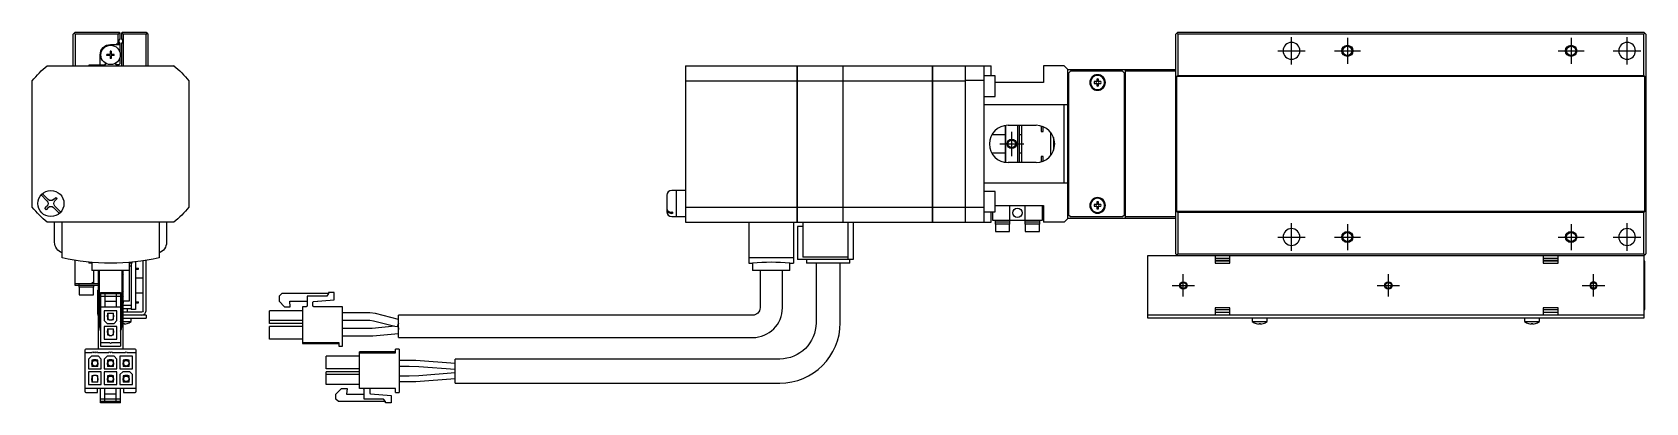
# Model space of a CAD drawing. Extents: x 0 to 883, y -8 to 250.
# Drawn here: x 450.5 to 883.2, y 76.8 to 176.3 of the extents above; entities that cross this region are included whole.
import ezdxf

# ---------------------------------------------------------------- set-up
doc = ezdxf.new("R2010")
doc.units = 0
doc.header["$LTSCALE"] = 0.5
doc.linetypes.add('CENTER', pattern=[50.8, 31.75, -6.35, 6.35, -6.35])
for name, color, linetype in [('MSM_CENTER', 1, 'CENTER'), ('MSM_CONTINUOUS', 7, 'CONTINUOUS'), ('MSM_NARROW', 5, 'CONTINUOUS')]:
    doc.layers.add(name, color=color, linetype=linetype)

msp = doc.modelspace()

# ---------------------------------------------------------------- linework, layer by layer
at = {"layer": 'MSM_CENTER'}
for p, q in [((788.22, 167.58), (788.22, 174.98)), ((803.22, 174.78), (803.22, 167.78)), ((863.22, 174.78), (863.22, 167.78)), ((878.22, 167.58), (878.22, 174.98)), ((784.52, 171.28), (791.92, 171.28)), ((799.72, 171.28), (806.72, 171.28)), ((859.72, 171.28), (866.72, 171.28)), ((874.52, 171.28), (881.92, 171.28)), ((713.22, 143.03), (713.22, 149.53)), ((709.97, 146.28), (716.47, 146.28)), ((784.52, 121.28), (791.92, 121.28)), ((788.22, 117.58), (788.22, 124.98)), ((799.72, 121.28), (806.72, 121.28)), ((803.22, 124.78), (803.22, 117.78)), ((859.72, 121.28), (866.72, 121.28)), ((863.22, 124.78), (863.22, 117.78)), ((874.52, 121.28), (881.92, 121.28)), ((878.22, 117.58), (878.22, 124.98)), ((756.22, 108.28), (762.22, 108.28)), ((759.22, 105.28), (759.22, 111.28)), ((811.22, 108.28), (817.22, 108.28)), ((814.22, 105.28), (814.22, 111.28)), ((866.22, 108.28), (872.22, 108.28)), ((869.22, 105.28), (869.22, 111.28))]:
    msp.add_line(p, q, dxfattribs=at)
at = {"layer": 'MSM_CONTINUOUS'}
for p, q in [((461.54, 175.78), (462.04, 176.28)), ((461.54, 167.28), (461.54, 175.78)), ((462.04, 175.78), (461.79, 176.03)), ((462.04, 176.28), (473.84, 176.28)), ((462.04, 175.78), (462.04, 167.28)), ((473.54, 175.78), (462.04, 175.78)), ((473.54, 173.48), (473.04, 172.98)), ((473.94, 176.18), (473.54, 175.78)), ((473.54, 173.48), (473.54, 175.78)), ((473.89, 172.98), (473.54, 173.48)), ((473.84, 176.28), (473.94, 176.18)), ((474.04, 176.08), (473.94, 176.18)), ((474.04, 176.08), (474.04, 174.54)), ((474.04, 173.22), (474.04, 170.89)), ((474.54, 176.08), (474.59, 176.13)), ((474.54, 174.54), (474.54, 176.08)), ((474.54, 167.28), (474.54, 173.22)), ((474.59, 176.13), (474.74, 176.28)), ((474.59, 176.13), (474.94, 175.78)), ((474.74, 176.28), (481.04, 176.28)), ((474.94, 175.78), (474.94, 167.28)), ((481.04, 175.78), (474.94, 175.78)), ((481.04, 176.28), (481.54, 175.78)), ((481.29, 176.03), (481.04, 175.78)), ((481.04, 167.28), (481.04, 175.78)), ((481.54, 175.78), (481.54, 167.28)), ((757.72, 176.28), (757.22, 175.78)), ((757.22, 116.78), (757.22, 175.78)), ((757.47, 176.03), (757.72, 175.78)), ((757.72, 176.28), (882.72, 176.28)), ((882.72, 175.78), (757.72, 175.78)), ((757.72, 175.78), (757.72, 164.68)), ((883.22, 175.78), (882.72, 176.28)), ((882.72, 175.78), (882.97, 176.03)), ((882.72, 164.68), (882.72, 175.78)), ((883.22, 175.78), (883.22, 116.78)), ((468.74, 167.48), (468.74, 170.18)), ((470.54, 170.03), (470.54, 170.32)), ((471.33, 170.32), (470.54, 170.32)), ((471.33, 170.03), (470.54, 170.03)), ((471.07, 170.32), (471.07, 170.03)), ((471.39, 171.18), (471.39, 170.38)), ((471.68, 171.18), (471.39, 171.18)), ((471.68, 170.65), (471.39, 170.65)), ((471.39, 169.97), (471.39, 169.18)), ((471.39, 169.71), (471.68, 169.71)), ((471.68, 169.18), (471.39, 169.18)), ((471.54, 172.98), (474.04, 172.98)), ((471.68, 171.18), (471.68, 170.38)), ((471.68, 169.97), (471.68, 169.18)), ((472.54, 170.32), (471.74, 170.32)), ((472.54, 170.03), (471.74, 170.03)), ((472.01, 170.32), (472.01, 170.03)), ((472.54, 170.03), (472.54, 170.32)), ((474.04, 169.46), (474.04, 167.78)), ((454.54, 167.28), (454.41, 167.15)), ((454.57, 167.28), (488.51, 167.28)), ((465.84, 167.48), (469.99, 167.48)), ((465.84, 167.28), (465.84, 167.48)), ((469.99, 167.48), (470.21, 167.85)), ((473, 167.62), (473.08, 167.48)), ((473.74, 167.48), (473.08, 167.48)), ((473.74, 167.48), (474.04, 167.78)), ((488.67, 167.15), (488.54, 167.28)), ((625.72, 167.28), (655.67, 167.28)), ((625.72, 167.28), (625.72, 125.28)), ((655.67, 125.28), (655.67, 167.28)), ((655.67, 167.23), (655.72, 167.23)), ((655.72, 167.28), (667.97, 167.28)), ((655.72, 125.28), (655.72, 167.28)), ((667.97, 125.28), (667.97, 167.28)), ((667.97, 167.23), (668.02, 167.23)), ((668.02, 167.28), (691.97, 167.28)), ((668.02, 125.28), (668.02, 167.28)), ((691.97, 125.28), (691.97, 167.28)), ((691.97, 167.23), (692.02, 167.23)), ((692.02, 167.28), (707.72, 167.28)), ((692.02, 125.28), (692.02, 167.28)), ((700.72, 167.28), (700.72, 125.28)), ((705.72, 167.28), (705.72, 125.28)), ((708.72, 164.53), (705.72, 164.53)), ((707.72, 164.53), (707.72, 167.28)), ((708.72, 159.03), (708.72, 164.53)), ((727.22, 167.28), (721.72, 167.28)), ((721.72, 167.28), (721.72, 162.78)), ((728.22, 166.28), (727.22, 167.28)), ((728.22, 166.28), (757.22, 166.28)), ((728.22, 126.28), (728.22, 166.28)), ((728.92, 165.78), (728.42, 165.28)), ((728.42, 165.28), (728.42, 127.28)), ((742.92, 165.78), (728.92, 165.78)), ((743.42, 165.28), (742.92, 165.78)), ((743.42, 127.28), (743.42, 165.28)), ((743.72, 126.28), (743.72, 166.28)), ((757.22, 165.78), (743.72, 165.78)), ((757.42, 164.38), (757.72, 164.68)), ((757.72, 164.68), (882.72, 164.68)), ((882.72, 164.68), (883.02, 164.38)), ((450.67, 163.41), (450.54, 163.28)), ((450.54, 129.31), (450.54, 163.25)), ((492.54, 163.28), (492.41, 163.41)), ((492.54, 163.25), (492.54, 129.31)), ((625.72, 163.25), (655.67, 163.25)), ((655.67, 162.99), (655.72, 162.99)), ((655.72, 163.25), (667.97, 163.25)), ((667.97, 162.99), (668.02, 162.99)), ((668.02, 163.25), (691.97, 163.25)), ((691.97, 162.99), (692.02, 162.99)), ((692.02, 163.25), (700.72, 163.25)), ((705.72, 163.28), (700.72, 163.28)), ((721.72, 162.78), (708.72, 162.78)), ((728.42, 160.53), (728.22, 160.53)), ((735.98, 163.02), (735.3, 163.02)), ((735.3, 162.54), (735.98, 162.54)), ((735.98, 163.7), (735.98, 163.02)), ((735.98, 162.54), (735.98, 161.86)), ((736.46, 163.02), (736.46, 163.7)), ((737.14, 163.02), (736.46, 163.02)), ((736.46, 162.54), (737.14, 162.54)), ((736.46, 161.86), (736.46, 162.54)), ((743.72, 160.53), (743.42, 160.53)), ((883.02, 164.38), (757.42, 164.38)), ((757.42, 164.38), (757.42, 128.18)), ((883.02, 128.18), (883.02, 164.38)), ((705.72, 159.03), (708.72, 159.03)), ((728.22, 156.78), (705.72, 156.78)), ((727.22, 135.78), (727.22, 156.78)), ((728.42, 156.28), (728.22, 156.28)), ((743.72, 160.03), (743.42, 160.03)), ((728.42, 153.78), (728.22, 153.78)), ((743.42, 154.53), (743.72, 154.53)), ((707.89, 148.78), (711.42, 148.78)), ((711.42, 151.21), (711.42, 141.34)), ((711.62, 141.31), (711.62, 151.24)), ((712.22, 151.28), (719.72, 151.28)), ((714.72, 151.28), (714.72, 141.28)), ((715.22, 151.28), (715.22, 141.28)), ((715.22, 148.78), (715.92, 148.78)), ((715.92, 141.28), (715.92, 151.28)), ((721.12, 151.08), (721.12, 149.61)), ((721.12, 149.63), (721.62, 149.63)), ((721.12, 149.61), (721.62, 149.61)), ((721.62, 149.61), (721.62, 150.9)), ((723.62, 149.41), (723.62, 143.15)), ((724.42, 147.98), (724.42, 144.57)), ((724.42, 147.53), (724.56, 147.53)), ((743.52, 151.28), (743.42, 151.28)), ((743.72, 151.08), (743.52, 151.28)), ((743.52, 141.28), (743.52, 151.28)), ((711.42, 143.78), (707.89, 143.78)), ((715.92, 143.78), (715.22, 143.78)), ((721.62, 142.94), (721.12, 142.94)), ((721.12, 142.94), (721.12, 141.48)), ((721.62, 142.93), (721.12, 142.93)), ((721.62, 141.65), (721.62, 142.94)), ((724.56, 145.03), (724.42, 145.03)), ((719.72, 141.28), (712.22, 141.28)), ((728.22, 138.78), (728.42, 138.78)), ((743.42, 141.28), (743.52, 141.28)), ((743.52, 141.28), (743.72, 141.48)), ((728.22, 135.78), (705.72, 135.78)), ((728.22, 136.28), (728.42, 136.28)), ((743.72, 138.03), (743.42, 138.03)), ((454.48, 130.98), (452.89, 132.57)), ((453.25, 132.92), (454.83, 131.34)), ((456.25, 131.34), (456.85, 131.94)), ((457.2, 131.59), (456.6, 130.98)), ((456.85, 131.94), (457.2, 131.59)), ((620.72, 132.48), (620.72, 128.08)), ((623.17, 133.78), (622.02, 133.78)), ((623.17, 133.78), (623.17, 126.78)), ((623.22, 133.73), (623.17, 133.73)), ((625.72, 133.78), (623.22, 133.78)), ((623.22, 133.78), (623.22, 126.78)), ((708.72, 133.53), (705.72, 133.53)), ((708.72, 128.03), (708.72, 133.53)), ((728.22, 132.03), (728.42, 132.03)), ((735.98, 130.02), (735.3, 130.02)), ((735.98, 130.7), (735.98, 130.02)), ((736.46, 130.02), (736.46, 130.7)), ((737.14, 130.02), (736.46, 130.02)), ((743.42, 132.53), (743.72, 132.53)), ((743.42, 132.03), (743.72, 132.03)), ((450.54, 129.28), (450.67, 129.15)), ((453.88, 128.97), (454.48, 129.57)), ((454.23, 128.62), (453.88, 128.97)), ((454.83, 129.22), (454.23, 128.62)), ((457.83, 127.63), (456.25, 129.22)), ((456.6, 129.57), (458.18, 127.99)), ((492.41, 129.15), (492.54, 129.28)), ((622.22, 127.99), (622.02, 127.99)), ((622.22, 127.63), (622.02, 127.63)), ((622.02, 126.78), (623.17, 126.78)), ((622.22, 127.99), (622.22, 127.63)), ((623.17, 126.83), (623.22, 126.83)), ((623.22, 126.78), (625.72, 126.78)), ((625.72, 129.31), (655.67, 129.31)), ((655.67, 129.56), (655.72, 129.56)), ((655.72, 129.31), (667.97, 129.31)), ((667.97, 129.56), (668.02, 129.56)), ((668.02, 129.31), (691.97, 129.31)), ((691.97, 129.56), (692.02, 129.56)), ((692.02, 129.31), (700.72, 129.31)), ((700.72, 129.28), (705.72, 129.28)), ((705.72, 128.03), (708.72, 128.03)), ((707.72, 125.28), (707.72, 128.03)), ((708.02, 128.03), (708.02, 125.78)), ((708.02, 125.78), (721.42, 125.78)), ((708.72, 129.78), (721.72, 129.78)), ((708.72, 125.78), (708.72, 124.78)), ((712.72, 124.78), (712.72, 129.78)), ((716.72, 129.78), (716.72, 124.78)), ((720.72, 124.78), (720.72, 125.78)), ((721.42, 125.78), (721.42, 129.78)), ((721.72, 129.78), (721.72, 125.28)), ((727.22, 125.28), (728.22, 126.28)), ((757.22, 126.28), (728.22, 126.28)), ((728.42, 127.28), (728.92, 126.78)), ((728.92, 126.78), (742.92, 126.78)), ((735.3, 129.54), (735.98, 129.54)), ((735.98, 129.54), (735.98, 128.86)), ((736.46, 129.54), (737.14, 129.54)), ((736.46, 128.86), (736.46, 129.54)), ((742.92, 126.78), (743.42, 127.28)), ((743.72, 126.78), (757.22, 126.78)), ((883.02, 128.18), (757.42, 128.18)), ((757.72, 127.88), (757.42, 128.18)), ((882.72, 127.88), (757.72, 127.88)), ((757.72, 127.88), (757.72, 116.78)), ((883.02, 128.18), (882.72, 127.88)), ((882.72, 116.78), (882.72, 127.88)), ((454.41, 125.41), (454.54, 125.28)), ((488.51, 125.28), (454.57, 125.28)), ((456.54, 119.86), (456.54, 125.28)), ((458.54, 115.71), (458.54, 125.28)), ((484.54, 125.28), (484.54, 115.71)), ((486.54, 125.28), (486.54, 119.86)), ((488.54, 125.28), (488.67, 125.41)), ((625.72, 125.28), (655.67, 125.28)), ((642.72, 125.28), (642.72, 114.28)), ((654.72, 125.28), (654.72, 114.28)), ((655.67, 125.33), (655.72, 125.33)), ((655.72, 125.28), (691.97, 125.28)), ((655.72, 124.08), (655.72, 115.28)), ((657.22, 124.08), (655.72, 124.08)), ((657.22, 125.28), (657.22, 115.88)), ((667.97, 125.33), (668.02, 125.33)), ((669.22, 125.28), (669.22, 115.28)), ((670.72, 125.28), (670.72, 115.28)), ((691.97, 125.33), (692.02, 125.33)), ((692.02, 125.28), (707.72, 125.28)), ((712.72, 125.28), (708.72, 125.28)), ((712.72, 124.78), (708.72, 124.78)), ((708.82, 124.78), (708.82, 122.78)), ((708.82, 122.78), (712.62, 122.78)), ((712.62, 122.78), (712.62, 124.78)), ((720.72, 125.28), (716.72, 125.28)), ((720.72, 124.78), (716.72, 124.78)), ((716.82, 124.78), (716.82, 122.78)), ((716.82, 122.78), (720.62, 122.78)), ((720.62, 122.78), (720.62, 124.78)), ((727.22, 125.28), (721.72, 125.28)), ((462.04, 108.28), (462.04, 115.04)), ((465.72, 114.57), (465.72, 114.28)), ((466.54, 114.28), (465.72, 114.28)), ((466.54, 114.49), (466.54, 112.28)), ((476.54, 114.49), (476.54, 104.03)), ((477.36, 114.28), (476.54, 114.28)), ((476.54, 113.53), (477.04, 113.53)), ((477.04, 114.28), (477.04, 101.78)), ((477.36, 114.28), (477.36, 114.57)), ((478.24, 114.66), (478.24, 101.78)), ((478.24, 112.9), (479.04, 112.9)), ((478.24, 112.65), (479.04, 112.65)), ((479.04, 112.65), (479.04, 112.9)), ((480.24, 101.48), (480.24, 114.92)), ((481.04, 101.48), (481.04, 115.04)), ((654.72, 115.71), (642.72, 115.71)), ((642.72, 114.28), (643.72, 114.28)), ((643.72, 114.28), (643.72, 112.28)), ((653.72, 112.28), (653.72, 114.28)), ((653.72, 114.28), (654.72, 114.28)), ((670.72, 115.28), (655.72, 115.28)), ((669.22, 115.88), (657.22, 115.88)), ((658.15, 115.28), (658.15, 114.28)), ((669.79, 114.28), (658.15, 114.28)), ((660.72, 114.28), (660.72, 98.28)), ((667.22, 98.28), (667.22, 114.28)), ((669.79, 114.28), (669.79, 115.28)), ((749.72, 116.28), (882.72, 116.28)), ((749.72, 99.48), (749.72, 116.28)), ((757.22, 116.78), (757.72, 116.28)), ((757.72, 116.78), (757.47, 116.53)), ((757.72, 116.78), (882.72, 116.78)), ((767.72, 116.28), (767.72, 114.28)), ((768.67, 115.48), (767.72, 115.48)), ((771.72, 114.98), (767.72, 114.98)), ((771.72, 114.78), (767.72, 114.78)), ((767.72, 114.28), (771.72, 114.28)), ((770.78, 115.48), (768.67, 115.48)), ((771.72, 115.48), (770.78, 115.48)), ((771.72, 114.28), (771.72, 116.28)), ((855.72, 116.28), (855.72, 114.28)), ((856.67, 115.48), (855.72, 115.48)), ((859.72, 114.98), (855.72, 114.98)), ((859.72, 114.78), (855.72, 114.78)), ((855.72, 114.28), (859.72, 114.28)), ((858.78, 115.48), (856.67, 115.48)), ((859.72, 115.48), (858.78, 115.48)), ((859.72, 114.28), (859.72, 116.28)), ((882.72, 116.28), (883.22, 116.78)), ((882.97, 116.53), (882.72, 116.78)), ((882.72, 116.28), (882.72, 99.48)), ((883.02, 114.78), (882.72, 114.78)), ((883.02, 101.78), (883.02, 114.78)), ((462.04, 108.78), (468.29, 108.78)), ((468.29, 108.28), (462.04, 108.28)), ((463.04, 108.78), (463.04, 107.78)), ((476.54, 112.28), (466.54, 112.28)), ((467.04, 109.28), (466.54, 108.78)), ((467.04, 108.78), (467.04, 112.28)), ((467.04, 107.78), (467.04, 108.28)), ((468.29, 91.18), (468.29, 112.28)), ((468.54, 97.28), (468.54, 112.28)), ((474.54, 112.28), (474.54, 97.28)), ((474.79, 112.28), (474.79, 91.18)), ((480.24, 110.28), (478.24, 110.28)), ((653.72, 112.28), (643.72, 112.28)), ((645.72, 112.28), (645.72, 102.28)), ((651.72, 102.28), (651.72, 112.28)), ((467.04, 107.78), (463.04, 107.78)), ((463.14, 107.78), (463.14, 105.78)), ((463.14, 105.78), (466.94, 105.78)), ((466.94, 105.78), (466.94, 107.78)), ((468.04, 106.98), (468.29, 106.98)), ((468.04, 106.98), (468.04, 100.68)), ((468.84, 106.38), (468.84, 91.98)), ((468.84, 106.38), (474.24, 106.38)), ((468.84, 106.08), (474.24, 106.08)), ((468.84, 105.38), (474.24, 105.38)), ((470.04, 106.08), (470.04, 102.58)), ((470.04, 104.08), (473.04, 104.08)), ((473.04, 106.08), (473.04, 102.58)), ((474.24, 106.38), (474.24, 91.98)), ((476.54, 104.03), (474.89, 104.03)), ((474.89, 104.03), (474.89, 103.53)), ((478.24, 106.28), (480.24, 106.28)), ((478.24, 103.9), (479.04, 103.9)), ((479.04, 103.65), (479.04, 103.9)), ((517.42, 106.08), (516.72, 105.38)), ((516.72, 105.38), (516.72, 104.08)), ((516.72, 104.08), (518.22, 102.58)), ((516.72, 104.08), (518.22, 102.58)), ((530.02, 106.08), (517.42, 106.08)), ((519.59, 104.08), (524.27, 104.08)), ((519.72, 102.58), (519.59, 104.08)), ((519.59, 104.08), (524.27, 104.08)), ((529.52, 105.38), (524.27, 105.38)), ((524.27, 105.38), (524.27, 102.88)), ((525.95, 103.98), (531.52, 104.46)), ((525.95, 103.98), (531.52, 104.46)), ((525.95, 103.98), (527.11, 104.08)), ((525.95, 103.98), (527.11, 104.08)), ((527.11, 104.08), (527.11, 104.08)), ((530.02, 106.08), (529.52, 105.38)), ((531.52, 106.38), (530.02, 106.38)), ((530.02, 106.38), (530.02, 106.08)), ((531.52, 104.46), (531.52, 106.38)), ((468.84, 102.58), (474.24, 102.58)), ((473.24, 101.48), (469.84, 101.48)), ((469.84, 101.48), (469.84, 98.83)), ((470.79, 100.33), (470.64, 100.33)), ((470.64, 100.33), (470.64, 99.83)), ((470.64, 99.83), (470.79, 99.83)), ((470.74, 100.83), (472.34, 100.83)), ((470.74, 100.83), (470.74, 100.33)), ((470.74, 99.83), (470.74, 99.18)), ((470.79, 100.83), (470.79, 99.45)), ((472.29, 99.45), (472.29, 100.83)), ((472.29, 100.33), (472.44, 100.33)), ((472.29, 99.83), (472.44, 99.83)), ((472.34, 100.33), (472.34, 100.83)), ((472.34, 99.18), (472.34, 99.83)), ((472.44, 99.83), (472.44, 100.33)), ((473.24, 98.83), (473.24, 101.48)), ((474.89, 103.53), (474.79, 103.53)), ((474.79, 103.03), (477.04, 103.03)), ((477.04, 102.03), (474.79, 102.03)), ((479.84, 101.08), (474.79, 101.08)), ((481.04, 100.28), (474.79, 100.28)), ((476.04, 101.08), (476.04, 102.03)), ((478.24, 101.78), (477.04, 101.78)), ((478.24, 103.65), (479.04, 103.65)), ((481.04, 100.28), (481.04, 99.48)), ((514.12, 98.08), (514.12, 101.48)), ((523.02, 101.48), (514.12, 101.48)), ((518.22, 102.58), (519.72, 102.58)), ((518.22, 102.58), (519.72, 102.58)), ((523.02, 102.58), (523.02, 92.98)), ((523.97, 102.58), (523.02, 102.58)), ((525.77, 102.88), (525.77, 103.78)), ((533.72, 102.58), (526.07, 102.58)), ((533.72, 91.98), (533.72, 102.58)), ((541.08, 100.95), (533.72, 100.95)), ((542.59, 100.76), (541.08, 100.95)), ((548.72, 99.16), (542.59, 100.76)), ((643.72, 100.28), (548.72, 100.28)), ((548.72, 94.28), (548.72, 100.28)), ((882.72, 100.28), (749.72, 100.28)), ((771.72, 102.28), (767.72, 102.28)), ((767.72, 102.28), (767.72, 100.28)), ((767.72, 101.78), (771.72, 101.78)), ((767.72, 101.08), (771.72, 101.08)), ((771.72, 100.28), (771.72, 102.28)), ((855.72, 102.28), (855.72, 100.28)), ((859.72, 102.28), (855.72, 102.28)), ((855.72, 101.78), (859.72, 101.78)), ((855.72, 101.08), (859.72, 101.08)), ((859.72, 100.28), (859.72, 102.28)), ((882.72, 101.78), (883.02, 101.78)), ((469.84, 98.83), (470.59, 98.08)), ((473.24, 97.28), (469.84, 97.28)), ((469.84, 97.28), (469.84, 93.88)), ((470.59, 98.08), (472.49, 98.08)), ((470.79, 96.13), (470.64, 96.13)), ((470.64, 96.13), (470.64, 95.63)), ((470.64, 95.63), (470.79, 95.63)), ((470.74, 99.18), (471.06, 99.18)), ((470.74, 96.63), (470.74, 96.13)), ((470.74, 96.63), (472.34, 96.63)), ((470.74, 95.63), (470.74, 94.98)), ((470.79, 99.45), (471.16, 99.08)), ((470.79, 96.63), (470.79, 95.25)), ((470.79, 95.25), (471.16, 94.88)), ((471.16, 99.08), (471.91, 99.08)), ((471.91, 99.08), (472.29, 99.45)), ((471.91, 94.88), (472.29, 95.25)), ((472.01, 99.18), (472.34, 99.18)), ((472.29, 95.25), (472.29, 96.63)), ((472.29, 96.13), (472.44, 96.13)), ((472.29, 95.63), (472.44, 95.63)), ((472.34, 96.13), (472.34, 96.63)), ((472.34, 94.98), (472.34, 95.63)), ((472.44, 95.63), (472.44, 96.13)), ((472.49, 98.08), (473.24, 98.83)), ((473.24, 93.88), (473.24, 97.28)), ((474.79, 99.48), (481.04, 99.48)), ((474.79, 98.58), (477.04, 98.58)), ((474.84, 97.89), (474.84, 98.02)), ((474.84, 98.02), (475.24, 98.02)), ((475.24, 98.02), (475.24, 97.89)), ((475.97, 98.02), (475.99, 98.02)), ((477.04, 98.58), (477.04, 99.48)), ((523.02, 98.83), (514.12, 98.83)), ((523.02, 98.08), (514.12, 98.08)), ((523.02, 98.08), (514.12, 98.08)), ((523.02, 97.28), (514.12, 97.28)), ((514.12, 93.88), (514.12, 97.28)), ((533.72, 98.95), (541.08, 98.95)), ((541.63, 96.75), (533.72, 96.75)), ((541.08, 98.95), (542.09, 98.82)), ((541.72, 96.76), (541.63, 96.75)), ((547.78, 97.34), (541.72, 96.76)), ((541.91, 94.77), (548.72, 95.42)), ((542.09, 98.82), (547.78, 97.34)), ((547.78, 97.34), (548.5, 97.28)), ((548.72, 98.13), (548.5, 97.28)), ((548.5, 97.28), (548.54, 97.41)), ((548.54, 97.41), (548.5, 97.28)), ((548.54, 97.41), (548.72, 98.13)), ((548.63, 97.42), (548.54, 97.41)), ((548.63, 97.42), (548.72, 96.43)), ((882.72, 99.48), (749.72, 99.48)), ((777.72, 99.48), (777.72, 98.58)), ((777.72, 98.58), (781.72, 98.58)), ((778.77, 98.02), (778.79, 98.02)), ((779.52, 97.89), (779.52, 98.02)), ((779.52, 98.02), (779.92, 98.02)), ((779.92, 98.02), (779.92, 97.89)), ((780.65, 98.02), (780.67, 98.02)), ((781.72, 98.58), (781.72, 99.48)), ((850.72, 99.48), (850.72, 98.58)), ((850.72, 98.58), (854.72, 98.58)), ((851.77, 98.02), (851.79, 98.02)), ((852.52, 97.89), (852.52, 98.02)), ((852.52, 98.02), (852.92, 98.02)), ((852.92, 98.02), (852.92, 97.89)), ((853.65, 98.02), (853.67, 98.02)), ((854.72, 98.58), (854.72, 99.48)), ((464.64, 90.88), (464.64, 79.88)), ((478.14, 91.18), (464.94, 91.18)), ((468.84, 92.98), (471.29, 92.98)), ((468.84, 91.98), (474.24, 91.98)), ((469.84, 93.88), (473.24, 93.88)), ((470.74, 94.98), (471.06, 94.98)), ((471.16, 94.88), (471.91, 94.88)), ((471.79, 92.98), (474.24, 92.98)), ((472.01, 94.98), (472.34, 94.98)), ((478.44, 79.88), (478.44, 90.88)), ((523.02, 93.88), (514.12, 93.88)), ((523.02, 93.88), (514.12, 93.88)), ((523.02, 92.98), (523.02, 92.73)), ((523.02, 92.98), (532.72, 92.98)), ((523.02, 92.98), (532.72, 92.98)), ((523.02, 92.73), (532.72, 92.73)), ((532.72, 92.98), (532.72, 91.98)), ((532.72, 91.98), (533.72, 91.98)), ((532.72, 91.98), (533.72, 91.98)), ((533.72, 94.75), (541.63, 94.75)), ((541.63, 94.75), (541.91, 94.77)), ((548.97, 91.18), (547.97, 91.18)), ((547.97, 90.18), (547.97, 91.18)), ((548.72, 94.28), (643.72, 94.28)), ((548.97, 91.18), (548.97, 79.58)), ((466.54, 90.18), (464.64, 90.18)), ((466.39, 89.28), (465.64, 88.53)), ((465.64, 88.53), (465.64, 85.88)), ((468.29, 89.28), (466.39, 89.28)), ((466.44, 87.53), (466.44, 87.03)), ((466.59, 87.53), (466.44, 87.53)), ((466.44, 87.03), (466.59, 87.03)), ((466.54, 88.18), (466.54, 87.53)), ((466.86, 88.18), (466.54, 88.18)), ((466.54, 87.03), (466.54, 86.53)), ((466.96, 88.28), (466.59, 87.9)), ((466.59, 87.9), (466.59, 86.53)), ((467.71, 88.28), (466.96, 88.28)), ((467.09, 90.18), (467.04, 90.18)), ((467.65, 86.53), (467.13, 86.68)), ((467.55, 88.12), (468, 87.99)), ((467.64, 90.18), (467.59, 90.18)), ((468.09, 87.9), (467.71, 88.28)), ((468.14, 88.18), (467.81, 88.18)), ((468.09, 86.53), (468.09, 87.9)), ((468.24, 87.53), (468.09, 87.53)), ((468.24, 87.03), (468.09, 87.03)), ((471.01, 90.18), (468.14, 90.18)), ((468.14, 87.53), (468.14, 88.18)), ((468.14, 86.53), (468.14, 87.03)), ((468.24, 87.03), (468.24, 87.53)), ((469.04, 88.53), (468.29, 89.28)), ((469.04, 85.88), (469.04, 88.53)), ((470.59, 89.28), (469.84, 88.53)), ((469.84, 88.53), (469.84, 85.88)), ((472.49, 89.28), (470.59, 89.28)), ((470.64, 87.53), (470.64, 87.03)), ((470.79, 87.53), (470.64, 87.53)), ((470.64, 87.03), (470.79, 87.03)), ((470.74, 88.18), (470.74, 87.53)), ((471.06, 88.18), (470.74, 88.18)), ((470.74, 87.03), (470.74, 86.53)), ((471.06, 88.18), (470.79, 87.9)), ((470.79, 87.9), (470.79, 86.53)), ((470.79, 86.53), (470.79, 86.61)), ((471.16, 88.28), (471.06, 88.18)), ((471.91, 88.28), (471.16, 88.28)), ((471.56, 90.18), (471.51, 90.18)), ((472.01, 88.18), (471.91, 88.28)), ((472.29, 87.9), (472.01, 88.18)), ((472.34, 88.18), (472.01, 88.18)), ((475.49, 90.18), (472.06, 90.18)), ((472.28, 86.53), (472.29, 86.61)), ((472.29, 86.53), (472.29, 87.9)), ((472.44, 87.53), (472.29, 87.53)), ((472.44, 87.03), (472.29, 87.03)), ((472.34, 87.53), (472.34, 88.18)), ((472.34, 86.53), (472.34, 87.03)), ((472.44, 87.03), (472.44, 87.53)), ((473.24, 88.53), (472.49, 89.28)), ((473.24, 85.88), (473.24, 88.53)), ((474.04, 89.28), (474.04, 85.88)), ((477.44, 89.28), (474.04, 89.28)), ((474.84, 87.53), (474.84, 87.03)), ((474.99, 87.53), (474.84, 87.53)), ((474.84, 87.03), (474.99, 87.03)), ((474.94, 88.18), (474.94, 87.53)), ((475.26, 88.18), (474.94, 88.18)), ((474.94, 87.03), (474.94, 86.53)), ((475.26, 88.18), (474.99, 87.9)), ((474.99, 87.9), (474.99, 86.53)), ((475.53, 88.12), (475.07, 87.99)), ((475.36, 88.28), (475.26, 88.18)), ((476.11, 88.28), (475.36, 88.28)), ((475.43, 86.53), (475.95, 86.68)), ((478.44, 90.18), (475.99, 90.18)), ((476.49, 87.9), (476.11, 88.28)), ((476.54, 88.18), (476.21, 88.18)), ((476.49, 86.53), (476.49, 87.9)), ((476.64, 87.53), (476.49, 87.53)), ((476.64, 87.03), (476.49, 87.03)), ((476.54, 87.53), (476.54, 88.18)), ((476.54, 86.53), (476.54, 87.03)), ((476.64, 87.03), (476.64, 87.53)), ((477.44, 85.88), (477.44, 89.28)), ((538.27, 89.28), (529.37, 89.28)), ((529.37, 85.88), (529.37, 89.28)), ((547.97, 90.43), (538.27, 90.43)), ((538.27, 80.58), (538.27, 90.43)), ((538.27, 90.18), (547.97, 90.18)), ((552.57, 88.15), (548.97, 88.15)), ((548.97, 86.65), (551.6, 86.65)), ((551.6, 86.65), (554.23, 86.55)), ((563.97, 87.28), (553.43, 88.12)), ((554.23, 86.55), (563.91, 85.78)), ((650.97, 88.53), (563.97, 88.53)), ((563.97, 82.03), (563.97, 88.53)), ((465.64, 85.88), (469.04, 85.88)), ((469.04, 85.08), (465.64, 85.08)), ((465.64, 85.08), (465.64, 81.68)), ((466.59, 83.33), (466.44, 83.33)), ((466.44, 83.33), (466.44, 82.83)), ((466.44, 82.83), (466.59, 82.83)), ((468.14, 86.53), (466.54, 86.53)), ((466.54, 83.98), (466.54, 83.33)), ((466.86, 83.98), (466.54, 83.98)), ((466.54, 82.83), (466.54, 82.33)), ((468.14, 82.33), (466.54, 82.33)), ((466.96, 84.08), (466.59, 83.7)), ((466.59, 83.7), (466.59, 82.33)), ((467.71, 84.08), (466.96, 84.08)), ((468.09, 83.7), (467.71, 84.08)), ((468.14, 83.98), (467.81, 83.98)), ((468.09, 82.33), (468.09, 83.7)), ((468.24, 83.33), (468.09, 83.33)), ((468.24, 82.83), (468.09, 82.83)), ((468.14, 83.33), (468.14, 83.98)), ((468.14, 82.33), (468.14, 82.83)), ((468.24, 82.83), (468.24, 83.33)), ((469.04, 81.68), (469.04, 85.08)), ((469.84, 85.88), (473.24, 85.88)), ((469.84, 85.08), (469.84, 81.68)), ((473.24, 85.08), (469.84, 85.08)), ((470.64, 83.33), (470.64, 82.83)), ((470.79, 83.33), (470.64, 83.33)), ((470.64, 82.83), (470.79, 82.83)), ((472.34, 86.53), (470.74, 86.53)), ((470.74, 83.98), (470.74, 83.33)), ((471.06, 83.98), (470.74, 83.98)), ((470.74, 82.83), (470.74, 82.33)), ((472.34, 82.33), (470.74, 82.33)), ((471.16, 84.08), (470.79, 83.7)), ((470.79, 83.7), (470.79, 82.33)), ((471.91, 84.08), (471.16, 84.08)), ((472.29, 83.7), (471.91, 84.08)), ((472.34, 83.98), (472.01, 83.98)), ((472.29, 82.33), (472.29, 83.7)), ((472.44, 83.33), (472.29, 83.33)), ((472.44, 82.83), (472.29, 82.83)), ((472.34, 83.33), (472.34, 83.98)), ((472.34, 82.33), (472.34, 82.83)), ((472.44, 82.83), (472.44, 83.33)), ((473.24, 81.68), (473.24, 85.08)), ((474.04, 85.88), (477.44, 85.88)), ((474.79, 85.08), (474.04, 84.33)), ((474.04, 84.33), (474.04, 81.68)), ((476.69, 85.08), (474.79, 85.08)), ((474.84, 83.33), (474.84, 82.83)), ((474.99, 83.33), (474.84, 83.33)), ((474.84, 82.83), (474.99, 82.83)), ((476.54, 86.53), (474.94, 86.53)), ((474.94, 83.98), (474.94, 83.33)), ((475.26, 83.98), (474.94, 83.98)), ((474.94, 82.83), (474.94, 82.33)), ((476.54, 82.33), (474.94, 82.33)), ((475.36, 84.08), (474.99, 83.7)), ((474.99, 83.7), (474.99, 82.33)), ((474.99, 82.63), (475.54, 82.48)), ((476.11, 84.08), (475.36, 84.08)), ((475.94, 83.93), (475.39, 84.08)), ((476.49, 83.7), (476.11, 84.08)), ((476.54, 83.98), (476.21, 83.98)), ((476.49, 82.33), (476.49, 83.7)), ((476.64, 83.33), (476.49, 83.33)), ((476.64, 82.83), (476.49, 82.83)), ((476.54, 83.33), (476.54, 83.98)), ((476.54, 82.33), (476.54, 82.83)), ((476.64, 82.83), (476.64, 83.33)), ((477.44, 84.33), (476.69, 85.08)), ((477.44, 81.68), (477.44, 84.33)), ((538.27, 85.88), (529.37, 85.88)), ((538.27, 85.08), (529.37, 85.08)), ((529.37, 81.68), (529.37, 85.08)), ((538.27, 84.33), (529.37, 84.33)), ((551.61, 83.95), (548.97, 83.95)), ((548.97, 82.45), (552.6, 82.45)), ((554.23, 84.05), (551.61, 83.95)), ((553.4, 82.48), (563.97, 83.28)), ((563.92, 84.78), (554.23, 84.05)), ((478.44, 80.58), (464.64, 80.58)), ((464.94, 79.58), (468.04, 79.58)), ((465.64, 81.68), (469.04, 81.68)), ((468.04, 79.58), (468.04, 80.58)), ((468.84, 76.78), (468.84, 80.58)), ((469.84, 81.68), (473.24, 81.68)), ((470.04, 77.08), (470.04, 80.58)), ((473.04, 79.08), (470.04, 79.08)), ((473.04, 77.08), (473.04, 80.58)), ((474.04, 81.68), (477.44, 81.68)), ((474.24, 76.78), (474.24, 80.58)), ((475.04, 80.58), (475.04, 79.58)), ((475.04, 79.58), (478.14, 79.58)), ((538.27, 81.68), (529.37, 81.68)), ((531.97, 79.08), (533.47, 80.58)), ((531.97, 77.78), (531.97, 79.08)), ((533.47, 80.58), (534.97, 80.58)), ((534.97, 80.58), (534.84, 79.08)), ((534.84, 79.08), (539.52, 79.08)), ((547.97, 80.58), (538.27, 80.58)), ((539.52, 77.78), (539.52, 80.28)), ((541.02, 80.28), (541.02, 79.38)), ((541.2, 79.18), (546.77, 78.69)), ((546.77, 78.69), (546.77, 76.78)), ((547.97, 79.58), (547.97, 80.58)), ((547.97, 79.58), (548.97, 79.58)), ((563.97, 82.03), (650.97, 82.03)), ((474.24, 77.78), (468.84, 77.78)), ((474.24, 77.08), (468.84, 77.08)), ((474.24, 76.78), (468.84, 76.78)), ((532.67, 77.08), (531.97, 77.78)), ((545.27, 77.08), (532.67, 77.08)), ((544.77, 77.78), (539.52, 77.78)), ((545.27, 77.08), (544.77, 77.78)), ((545.27, 76.78), (545.27, 77.08)), ((546.77, 76.78), (545.27, 76.78))]:
    msp.add_line(p, q, dxfattribs=at)
at = {"layer": 'MSM_CONTINUOUS', "extrusion": (0, 0, -1)}
for centre, radius in [((-788.22, 171.28), 2.25), ((-878.22, 171.28), 2.25), ((-736.22, 162.78), 2.1), ((-736.22, 162.78), 1.9), ((-736.22, 129.78), 2.1), ((-736.22, 129.78), 1.9), ((-788.22, 121.28), 2.25), ((-878.22, 121.28), 2.25)]:
    msp.add_circle(centre, radius, dxfattribs=at)
at = {"layer": 'MSM_CONTINUOUS'}
for centre, radius in [((471.54, 170.18), 2.6), ((803.22, 171.28), 1.23), ((863.22, 171.28), 1.23), ((713.22, 146.28), 1.01), ((455.54, 130.28), 3.5), ((714.72, 127.78), 1.25), ((803.22, 121.28), 1.23), ((863.22, 121.28), 1.23), ((759.22, 108.28), 0.783), ((814.22, 108.28), 0.783), ((869.22, 108.28), 0.783), ((467.34, 87.4), 0.75), ((471.54, 87.4), 0.75), ((475.74, 87.4), 0.75), ((471.54, 83.2), 0.75), ((475.74, 83.2), 0.75)]:
    msp.add_circle(centre, radius, dxfattribs=at)
for centre, radius, start, end in [((474.79, 173.88), 1, 138.5904, 221.4096), ((473.79, 173.88), 1, 318.5904, 41.4096), ((471.54, 166.98), 1.59, 143.8028, 169.1069), ((471.54, 166.98), 1.59, 10.8931, 36.1972), ((736.22, 162.78), 0.95, 165.3667, 194.6333), ((736.22, 162.78), 0.365, 138.8496, 221.1504), ((736.22, 162.78), 0.95, 75.3667, 104.6333), ((736.22, 162.78), 0.365, 48.8496, 131.1504), ((736.22, 162.78), 0.365, 228.8496, 311.1504), ((736.22, 162.78), 0.95, 255.3667, 284.6333), ((736.22, 162.78), 0.365, 318.8496, 41.1504), ((736.22, 162.78), 0.95, 345.3667, 14.6333), ((712.22, 146.28), 5, 90, 270), ((719.72, 146.28), 5, 270, 90), ((622.02, 132.48), 1.3, 90, 180), ((736.22, 129.78), 0.95, 165.3667, 194.6333), ((736.22, 129.78), 0.365, 138.8496, 221.1504), ((736.22, 129.78), 0.95, 75.3667, 104.6333), ((736.22, 129.78), 0.365, 48.8496, 131.1504), ((736.22, 129.78), 0.365, 318.8496, 41.1504), ((736.22, 129.78), 0.95, 345.3667, 14.6333), ((621.47, 128.58), 0.751, 181.7681, 218.8955), ((622.02, 128.08), 1.3, 180, 270), ((621.48, 128.93), 0.754, 185.8166, 221.8939), ((621.94, 129.04), 1.41, 221.3743, 272.8178), ((621.93, 129.37), 1.39, 222.8199, 273.04), ((736.22, 129.78), 0.365, 228.8496, 311.1504), ((736.22, 129.78), 0.95, 255.3667, 284.6333), ((648.72, 54.49), 60, 85.2198, 94.7802), ((525.97, 103.78), 0.2, 95, 180), ((525.97, 103.78), 0.2, 95, 180), ((469.24, 100.68), 1.2, 180, 217.6585), ((479.84, 101.48), 1.2, 270, 0), ((643.72, 102.28), 8, 270, 0), ((471.54, 97.28), 3, 154.1588, 205.8426), ((471.54, 97.28), 3, 334.1588, 25.8426), ((475.04, 101.08), 3.19, 265.5104, 266.4096), ((475.04, 101.08), 3.19, 273.5904, 286.9053), ((475.04, 101.08), 3.2, 287.27, 308.6822), ((650.97, 98.28), 16.25, 270, 0), ((779.72, 101.08), 3.2, 231.3178, 252.73), ((779.72, 101.08), 3.19, 253.0947, 266.4096), ((779.72, 101.08), 3.19, 273.5904, 286.9053), ((779.72, 101.08), 3.2, 287.27, 308.6822), ((852.72, 101.08), 3.2, 231.3178, 252.73), ((852.72, 101.08), 3.19, 253.0947, 266.4096), ((852.72, 101.08), 3.19, 273.5904, 286.9053), ((852.72, 101.08), 3.2, 287.27, 308.6822), ((464.94, 90.88), 0.3, 90, 180), ((478.14, 90.88), 0.3, 0, 90), ((552.57, 77.4), 10.75, 85.452, 90), ((552.6, 93.2), 10.75, 270, 274.2892), ((563.91, 85.86), 0.0827, 272.1335, 319.1768), ((563.91, 84.7), 0.079, 42.4898, 88.4368), ((464.94, 79.88), 0.3, 180, 270), ((478.14, 79.88), 0.3, 270, 0), ((539.22, 80.28), 0.3, 0, 90), ((541.32, 80.28), 0.3, 90, 180), ((541.22, 79.38), 0.2, 180, 265)]:
    msp.add_arc(centre, radius, start, end, dxfattribs=at)
at = {"layer": 'MSM_CONTINUOUS', "extrusion": (0, 0, -1)}
for centre, radius, start, end in [((-471.54, 170.18), 2.8, 0, 90), ((-471.33, 170.38), 0.06, 180, 270), ((-471.33, 169.97), 0.06, 90, 180), ((-471.74, 170.38), 0.06, 270, 0), ((-471.74, 169.97), 0.06, 0, 90), ((-471.54, 146.28), 27, 38.9424, 51.0576), ((-471.65, 166.86), 1.75, 34.5052, 37.006), ((-471.42, 166.86), 1.75, 142.994, 154.5052), ((-471.54, 146.28), 27, 128.9424, 141.0576), ((-453.77, 130.28), 1, 135, 225), ((-455.54, 132.05), 1, 225, 315), ((-457.31, 130.28), 1, 315, 45), ((-471.54, 146.28), 27, 308.9424, 321.0576), ((-455.54, 128.51), 1, 45, 135), ((-471.54, 146.28), 27, 218.9424, 231.0576), ((-459.54, 119.86), 3, 289.4712, 0), ((-483.54, 119.86), 3, 180, 250.5288), ((-471.54, 174.28), 60, 257.4867, 282.5133), ((-474.64, 111.28), 0.25, 126.8699, 233.1301), ((-474.64, 109.78), 0.25, 126.8699, 233.1301), ((-474.64, 108.28), 0.25, 126.8699, 233.1301), ((-474.64, 106.78), 0.25, 126.8699, 233.1301), ((-474.64, 105.28), 0.25, 126.8699, 233.1301), ((-525.97, 103.78), 0.2, 0, 85), ((-471.54, 99.95), 1, 41.4089, 61.0443), ((-471.54, 99.95), 1, 118.9543, 138.5897), ((-479.84, 101.48), 0.4, 180, 270), ((-523.97, 102.88), 0.3, 180, 270), ((-526.07, 102.88), 0.3, 270, 0), ((-643.72, 102.28), 2, 180, 270), ((-471.54, 95.75), 1, 41.4089, 61.0443), ((-471.54, 95.75), 1, 118.9543, 138.5897), ((-650.97, 98.28), 9.75, 180, 270), ((-471.54, 92.98), 0.25, 179.9993, 359.9993), ((-466.79, 90.18), 0.25, 0, 180), ((-467.34, 90.18), 0.25, 0, 180), ((-467.89, 90.18), 0.25, 0, 180), ((-471.26, 90.18), 0.25, 0, 180), ((-471.81, 90.18), 0.25, 0, 180), ((-475.74, 90.18), 0.25, 0, 180)]:
    msp.add_arc(centre, radius, start, end, dxfattribs=at)
at = {"layer": 'MSM_NARROW'}
for centre, radius in [((803.22, 171.28), 1.5), ((863.22, 171.28), 1.5), ((713.22, 146.28), 1.25), ((803.22, 121.28), 1.5), ((863.22, 121.28), 1.5), ((759.22, 108.28), 1), ((814.22, 108.28), 1)]:
    msp.add_circle(centre, radius, dxfattribs=at)
at = {"layer": 'MSM_NARROW', "extrusion": (0, 0, -1)}
msp.add_circle((-869.22, 108.28), 1, dxfattribs=at)

doc.saveas('drawing.dxf')
